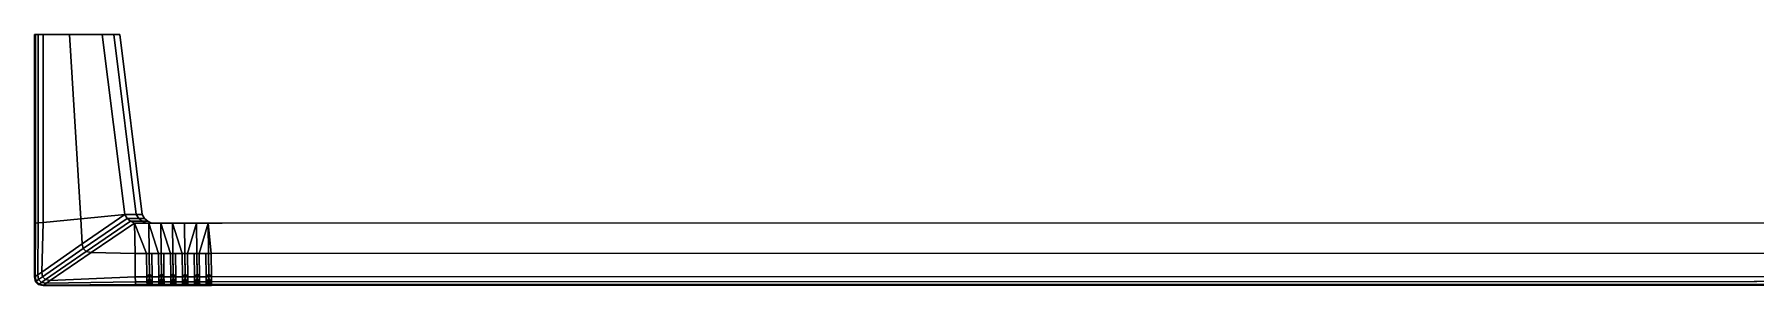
# Model space of a CAD drawing. Extents: x -200 to 200, y -29 to 0.
# Drawn here: x -200 to -0.2, y -29.2 to 0 of the extents above; entities that cross this region are included whole.
import ezdxf

# ---------------------------------------------------------------- set-up
doc = ezdxf.new("R2010")
doc.units = 0
doc.layers.add('METAL', color=148, linetype='CONTINUOUS')

msp = doc.modelspace()

# ---------------------------------------------------------------- meshes
at = {"layer": 'METAL'}
mesh = msp.add_polyface(dxfattribs=at)
corners = [(-200, -0.05, -2.92), (-195.25, -0.05, -2.87), (-195.94, -0.05, -4.43), (-200, -0.05, -3.51), (-199.89, -0.05, -4.07), (-199.56, -0.05, -4.39), (-199, -0.05, -4.49), (-188.17, -20.95, -2.82), (-189.52, -20.95, -4.36), (-192.12, -0.05, -4.36), (-190.77, -0.05, -2.82), (-200, -21.94, 2.91), (-200, -21.94, 3.54), (-200, -0.05, 3.54), (-200, -0.05, 2.91), (-200, -0.05, -0.81), (-194.9, -0.05, -0.8), (-200, -0.05, -0.01), (-194.9, -0.05, -0.01), (-200, -0.05, 0.8), (-200, -0.05, 2.91), (-195.25, -0.05, 2.87), (-194.9, -0.05, 0.78), (-200, -0.05, 3.54), (-199.89, -0.05, 4.09), (-199.56, -0.05, 4.42), (-199, -0.05, 4.52), (-195.94, -0.05, 4.46), (-187.5, -20.95, -0.78), (-190.1, -0.05, -0.78), (-190.1, -0.05, -0.01), (-187.5, -20.95, -0.01), (-188.17, -20.95, 2.82), (-187.5, -20.95, 0.77), (-190.1, -0.05, 0.77), (-190.77, -0.05, 2.82), (-189.52, -20.95, 4.38), (-192.12, -0.05, 4.38), (-200, -21.94, 0.8), (-200, -0.05, 0.8), (-200, -0.05, -0.01), (-200, -21.94, -0.01), (-200, -21.94, -2.92), (-200, -21.94, -0.81), (-200, -0.05, -0.81), (-200, -0.05, -2.92), (-200, -21.94, -3.51), (-200, -0.05, -3.51), (-199, -0.05, -4.49), (-195.94, -0.05, -4.43), (-194.6, -21.43, -4.43), (-199, -21.85, -4.5), (-192.12, -0.05, 4.38), (-195.94, -0.05, 4.46), (-194.6, -21.43, 4.46), (-189.52, -20.95, 4.38), (-190.77, -0.05, -2.82), (-192.12, -0.05, -4.36), (-190.1, -0.05, -0.78), (-190.1, -0.05, -0.01), (-190.77, -0.05, 2.82), (-190.1, -0.05, 0.77), (-192.12, -0.05, 4.38), (-192.12, -0.05, -4.36), (-189.52, -20.95, -4.36), (-199, -0.05, 4.52), (-199, -21.85, 4.52), (-199.56, -0.05, -4.39), (-199, -0.05, -4.49), (-199, -21.85, -4.5), (-199.56, -21.9, -4.39), (-199.56, -21.9, 4.42), (-199, -21.85, 4.52), (-199, -0.05, 4.52), (-199.56, -0.05, 4.42), (-199.89, -0.05, -4.07), (-199.56, -0.05, -4.39), (-199.56, -21.9, -4.39), (-199.89, -21.93, -4.07), (-200, -0.05, -3.51), (-199.89, -0.05, -4.07), (-199.89, -21.93, -4.07), (-200, -21.94, -3.51), (-199.89, -21.93, 4.09), (-199.56, -21.9, 4.42), (-199.56, -0.05, 4.42), (-199.89, -0.05, 4.09), (-200, -21.94, 3.54), (-199.89, -21.93, 4.09), (-199.89, -0.05, 4.09), (-200, -0.05, 3.54), (-186.83, -21.72, 0.77), (-186.35, -21.94, 0.77), (-186.35, -21.94, -0.01), (-186.83, -21.72, -0.01), (-189.23, -21.39, 4.38), (-188.85, -21.72, 4.38), (-187.5, -21.72, 2.82), (-187.88, -21.39, 2.82), (-189.52, -20.95, 4.38), (-189.23, -21.39, 4.38), (-187.88, -21.39, 2.82), (-188.17, -20.95, 2.82), (-187.88, -21.39, 2.82), (-187.5, -21.72, 2.82), (-186.83, -21.72, 0.77), (-187.21, -21.39, 0.77), (-188.17, -20.95, 2.82), (-187.88, -21.39, 2.82), (-187.21, -21.39, 0.77), (-187.5, -20.95, 0.77), (-187.21, -21.39, -0.01), (-186.83, -21.72, -0.01), (-186.83, -21.72, -0.78), (-187.21, -21.39, -0.78), (-187.5, -20.95, -0.01), (-187.21, -21.39, -0.01), (-187.21, -21.39, -0.78), (-187.5, -20.95, -0.78), (-187.21, -21.39, -0.78), (-186.83, -21.72, -0.78), (-187.5, -21.72, -2.82), (-187.88, -21.39, -2.82), (-187.5, -20.95, -0.78), (-187.21, -21.39, -0.78), (-187.88, -21.39, -2.82), (-188.17, -20.95, -2.82), (-187.88, -21.39, -2.82), (-187.5, -21.72, -2.82), (-188.85, -21.72, -4.36), (-189.23, -21.39, -4.36), (-188.17, -20.95, -2.82), (-187.88, -21.39, -2.82), (-189.23, -21.39, -4.36), (-189.52, -20.95, -4.36), (-187.21, -21.39, 0.77), (-186.83, -21.72, 0.77), (-187.5, -20.95, 0.77), (-187.21, -21.39, 0.77), (-187.21, -21.39, -0.01), (-187.5, -20.95, -0.01)]
mesh.append_faces([[corners[k] for k in face] for face in [(0, 1, 2, 3), (4, 3, 2, 5), (6, 5, 2, 2), (7, 8, 9, 10), (11, 12, 13, 14), (15, 16, 1, 0), (17, 18, 16, 15), (19, 20, 21, 22), (20, 23, 24, 25), (20, 25, 26, 27), (20, 27, 21, 21), (28, 7, 10, 29), (30, 31, 28, 29), (32, 33, 34, 35), (36, 32, 35, 37), (38, 11, 14, 39), (40, 41, 38, 39), (42, 43, 44, 45), (46, 42, 45, 47), (48, 49, 50, 51), (52, 53, 54, 55), (19, 22, 18, 17), (34, 33, 31, 30), (44, 43, 41, 40), (1, 56, 57, 2), (16, 58, 56, 1), (59, 58, 16, 18), (60, 61, 22, 21), (62, 60, 21, 27), (63, 64, 50, 49), (65, 66, 54, 53), (61, 59, 18, 22), (67, 68, 69, 70), (71, 72, 73, 74), (75, 76, 77, 78), (79, 80, 81, 82), (83, 84, 85, 86), (87, 88, 89, 90), (91, 92, 93, 94), (95, 96, 97, 98), (99, 100, 101, 102), (103, 104, 105, 106), (107, 108, 109, 110), (111, 112, 113, 114), (115, 116, 117, 118), (119, 120, 121, 122), (123, 124, 125, 126), (127, 128, 129, 130), (131, 132, 133, 134), (135, 136, 112, 111), (137, 138, 139, 140)]])
mesh = msp.add_polyface(dxfattribs=at)
corners = [(-200, -28.17, 2.91), (-200, -28.17, 3.54), (-200, -21.94, 3.54), (-200, -21.94, 2.91), (-200, -28.17, 0.8), (-200, -21.94, 0.8), (-200, -21.94, -0.01), (-200, -28.17, -0.01), (-200, -28.17, -2.92), (-200, -28.17, -0.81), (-200, -21.94, -0.81), (-200, -21.94, -2.92), (-200, -28.17, -3.51), (-200, -21.94, -3.51), (-199, -21.85, -4.5), (-194.6, -21.43, -4.43), (-194.46, -24.32, -4.43), (-199.15, -27.61, -4.5), (-193.42, -25.34, 4.45), (-188.32, -25.45, 4.38), (-188.37, -21.94, 4.38), (-189.52, -20.95, 4.38), (-194.6, -21.43, 4.46), (-194.46, -24.32, 4.46), (-186.72, -21.94, 4.38), (-186.67, -25.45, 4.38), (-185.34, -21.94, 4.38), (-185.29, -25.45, 4.38), (-185.43, -21.94, -2.82), (-187.03, -21.94, -2.82), (-186.35, -21.94, -0.78), (-184.78, -21.94, -0.78), (-186.35, -21.94, -0.01), (-184.78, -21.94, -0.01), (-187.03, -21.94, 2.82), (-188.37, -21.94, 4.38), (-186.72, -21.94, 4.38), (-185.43, -21.94, 2.82), (-186.72, -21.94, -4.36), (-188.37, -21.94, -4.36), (-186.35, -21.94, 0.77), (-184.78, -21.94, 0.77), (-188.37, -21.94, -4.36), (-188.32, -25.45, -4.36), (-193.42, -25.34, -4.42), (-189.52, -20.95, -4.36), (-199, -21.85, 4.52), (-199.15, -27.61, 4.53), (-186.72, -21.94, -4.36), (-186.68, -25.46, -4.36), (-186.97, -25.45, -4.36), (-185.34, -21.94, -4.36), (-185.3, -25.46, -4.36), (-185.59, -25.45, -4.36), (-186.37, -25.45, -4.36), (-186.67, -25.45, -3.86), (-186.37, -25.45, -4.36), (-186.33, -28.17, -4.36), (-186.64, -27.82, -3.96), (-185.59, -25.45, -4.36), (-185.29, -25.45, -3.86), (-185.26, -27.82, -3.96), (-185.56, -28.17, -4.36), (-186.68, -25.46, -4.36), (-186.67, -25.45, -3.86), (-186.97, -25.45, -4.36), (-185.3, -25.46, -4.36), (-185.29, -25.45, -3.86), (-185.59, -25.45, -4.36), (-186.37, -25.45, -4.36), (-186.67, -25.45, -3.86), (-186.68, -25.46, -4.36), (-199.56, -21.9, -4.39), (-199, -21.85, -4.5), (-199.15, -27.61, -4.5), (-199.62, -27.92, -4.4), (-199.62, -27.92, 4.42), (-199.15, -27.61, 4.53), (-199, -21.85, 4.52), (-199.56, -21.9, 4.42), (-199.89, -21.93, -4.07), (-199.56, -21.9, -4.39), (-199.62, -27.92, -4.4), (-199.91, -28.11, -4.07), (-200, -21.94, -3.51), (-199.89, -21.93, -4.07), (-199.91, -28.11, -4.07), (-200, -28.17, -3.51), (-199.91, -28.11, 4.09), (-199.62, -27.92, 4.42), (-199.56, -21.9, 4.42), (-199.89, -21.93, 4.09), (-200, -28.17, 3.54), (-199.91, -28.11, 4.09), (-199.89, -21.93, 4.09), (-200, -21.94, 3.54), (-188.85, -21.72, 4.38), (-188.37, -21.94, 4.38), (-187.03, -21.94, 2.82), (-187.5, -21.72, 2.82), (-187.5, -21.72, 2.82), (-187.03, -21.94, 2.82), (-186.35, -21.94, 0.77), (-186.83, -21.72, 0.77), (-186.83, -21.72, -0.01), (-186.35, -21.94, -0.01), (-186.35, -21.94, -0.78), (-186.83, -21.72, -0.78), (-186.83, -21.72, -0.78), (-186.35, -21.94, -0.78), (-187.03, -21.94, -2.82), (-187.5, -21.72, -2.82), (-187.5, -21.72, -2.82), (-187.03, -21.94, -2.82), (-188.37, -21.94, -4.36), (-188.85, -21.72, -4.36), (-193.98, -25.22, 4.45), (-188.37, -21.94, 4.38), (-188.85, -21.72, 4.38), (-188.85, -21.72, -4.36), (-188.37, -21.94, -4.36), (-193.98, -25.22, -4.43), (-194.33, -24.88, -4.43), (-198.73, -28.48, -4.49), (-199.05, -28.16, -4.5), (-194.33, -24.88, 4.46), (-189.23, -21.39, 4.38), (-189.52, -20.95, 4.38), (-189.23, -21.39, -4.36), (-199.05, -28.16, 4.52), (-198.73, -28.48, 4.52)]
mesh.append_faces([[corners[k] for k in face] for face in [(0, 1, 2, 3), (4, 0, 3, 5), (6, 7, 4, 5), (8, 9, 10, 11), (12, 8, 11, 13), (14, 15, 16, 17), (18, 19, 20, 20), (21, 22, 23, 23), (24, 20, 19, 25), (26, 24, 25, 27), (28, 29, 30, 31), (30, 32, 33, 31), (34, 35, 36, 37), (38, 39, 29, 28), (40, 34, 37, 41), (10, 9, 7, 6), (40, 41, 33, 32), (42, 43, 44, 44), (15, 45, 16, 16), (46, 47, 23, 22), (42, 48, 49, 50), (43, 42, 50, 50), (48, 51, 52, 53), (48, 53, 54, 49), (55, 56, 57, 58), (59, 60, 61, 62), (63, 64, 65, 65), (66, 67, 68, 68), (69, 70, 71, 71), (72, 73, 74, 75), (76, 77, 78, 79), (80, 81, 82, 83), (84, 85, 86, 87), (88, 89, 90, 91), (92, 93, 94, 95), (96, 97, 98, 99), (100, 101, 102, 103), (104, 105, 106, 107), (108, 109, 110, 111), (112, 113, 114, 115), (116, 18, 117, 118), (119, 120, 44, 121), (122, 121, 123, 124), (16, 122, 124, 17), (125, 116, 118, 126), (23, 125, 126, 127), (128, 119, 121, 122), (45, 128, 122, 16), (129, 130, 116, 125), (47, 129, 125, 23)]])
mesh = msp.add_polyface(dxfattribs=at)
corners = [(-183.88, -28.17, 4.38), (-182.5, -28.17, 4.38), (-182.54, -25.45, 4.38), (-183.91, -25.45, 4.38), (-182.58, -21.94, 4.38), (-181.42, -21.94, 2.82), (-182.75, -21.94, 2.82), (-183.96, -21.94, 4.38), (-183.58, -28.17, -4.36), (-183.61, -25.45, -4.36), (-182.84, -25.45, -4.36), (-182.8, -28.17, -4.36), (-182.58, -21.94, -4.36), (-183.96, -21.94, -4.36), (-182.75, -21.94, -2.82), (-181.42, -21.94, -2.82), (-183.96, -21.94, 4.38), (-185.34, -21.94, 4.38), (-185.29, -25.45, 4.38), (-184.09, -21.94, -2.82), (-185.43, -21.94, -2.82), (-184.78, -21.94, -0.78), (-183.47, -21.94, -0.78), (-182.15, -21.94, -0.78), (-184.78, -21.94, -0.01), (-183.47, -21.94, -0.01), (-182.15, -21.94, -0.01), (-185.43, -21.94, 2.82), (-186.72, -21.94, 4.38), (-185.34, -21.94, 4.38), (-184.09, -21.94, 2.82), (-184.96, -28.17, -4.36), (-184.99, -25.45, -4.36), (-184.21, -25.45, -4.36), (-184.18, -28.17, -4.36), (-182.58, -21.94, -4.36), (-181.2, -21.94, -4.36), (-182.24, -25.45, -4.36), (-182.54, -25.46, -4.36), (-185.34, -21.94, -4.36), (-186.72, -21.94, -4.36), (-184.78, -21.94, 0.77), (-183.47, -21.94, 0.77), (-182.15, -21.94, 0.77), (-182.58, -21.94, 4.38), (-183.96, -21.94, -4.36), (-183.92, -25.46, -4.36), (-185.26, -28.17, 4.38), (-185.34, -21.94, -4.36), (-185.3, -25.46, -4.36), (-183.91, -25.45, -3.86), (-183.61, -25.45, -4.36), (-183.58, -28.17, -4.36), (-183.88, -27.82, -3.96), (-182.84, -25.45, -4.36), (-182.54, -25.45, -3.86), (-182.5, -27.82, -3.96), (-182.8, -28.17, -4.36), (-185.29, -25.45, -3.86), (-184.99, -25.45, -4.36), (-184.96, -28.17, -4.36), (-185.26, -27.82, -3.96), (-184.21, -25.45, -4.36), (-183.91, -25.45, -3.86), (-183.88, -27.82, -3.96), (-184.18, -28.17, -4.36), (-182.24, -25.45, -4.36), (-182.54, -25.45, -3.86), (-182.54, -25.46, -4.36), (-182.54, -25.46, -4.36), (-182.54, -25.45, -3.86), (-182.84, -25.45, -4.36), (-183.61, -25.45, -4.36), (-183.91, -25.45, -3.86), (-183.92, -25.46, -4.36), (-183.92, -25.46, -4.36), (-183.91, -25.45, -3.86), (-184.21, -25.45, -4.36), (-184.99, -25.45, -4.36), (-185.29, -25.45, -3.86), (-185.3, -25.46, -4.36), (-182.54, -25.45, -3.86), (-182.24, -25.45, -4.36), (-182.2, -28.17, -4.36), (-182.5, -27.82, -3.96), (-183.87, -28.73, 4.27), (-183.88, -28.17, 4.38), (-185.26, -28.17, 4.38), (-185.25, -28.73, 4.27), (-182.49, -28.73, 4.27), (-182.5, -28.17, 4.38), (-183.88, -28.17, 4.38), (-183.87, -28.73, 4.27), (-183.57, -28.73, -4.25), (-183.58, -28.17, -4.36), (-182.8, -28.17, -4.36), (-182.79, -28.73, -4.25), (-184.95, -28.73, -4.25), (-184.96, -28.17, -4.36), (-184.18, -28.17, -4.36), (-184.17, -28.73, -4.25), (-182.49, -28.36, -3.87), (-182.5, -27.82, -3.96), (-182.2, -28.17, -4.36), (-182.19, -28.73, -4.25), (-182.79, -28.73, -4.25), (-182.8, -28.17, -4.36), (-182.5, -27.82, -3.96), (-182.49, -28.36, -3.87), (-183.87, -28.36, -3.87), (-183.88, -27.82, -3.96), (-183.58, -28.17, -4.36), (-183.57, -28.73, -4.25), (-184.17, -28.73, -4.25), (-184.18, -28.17, -4.36), (-183.88, -27.82, -3.96), (-183.87, -28.36, -3.87), (-185.25, -28.36, -3.87), (-185.26, -27.82, -3.96), (-184.96, -28.17, -4.36), (-184.95, -28.73, -4.25), (-183.57, -29.06, -3.91), (-183.57, -28.73, -4.25), (-182.79, -28.73, -4.25), (-182.79, -29.06, -3.91), (-182.49, -28.65, -3.56), (-182.49, -28.36, -3.87), (-182.19, -28.73, -4.25), (-182.19, -29.06, -3.91), (-182.79, -29.06, -3.91), (-182.79, -28.73, -4.25), (-182.49, -28.36, -3.87), (-182.49, -28.65, -3.56), (-183.87, -28.65, -3.56), (-183.87, -28.36, -3.87), (-183.57, -28.73, -4.25), (-183.57, -29.06, -3.91), (-184.17, -29.06, -3.91), (-184.17, -28.73, -4.25), (-183.87, -28.36, -3.87), (-183.87, -28.65, -3.56), (-185.24, -28.65, -3.56), (-185.25, -28.36, -3.87), (-184.95, -28.73, -4.25), (-184.94, -29.06, -3.91)]
mesh.append_faces([[corners[k] for k in face] for face in [(0, 1, 2, 3), (4, 5, 6, 7), (8, 9, 10, 11), (12, 13, 14, 15), (16, 17, 18, 3), (19, 20, 21, 22), (14, 19, 22, 23), (21, 24, 25, 22), (22, 25, 26, 23), (27, 28, 29, 30), (30, 29, 7, 6), (31, 32, 33, 34), (35, 36, 37, 38), (39, 40, 20, 19), (13, 39, 19, 14), (41, 27, 30, 42), (42, 30, 6, 43), (41, 42, 25, 24), (42, 43, 26, 25), (44, 16, 3, 2), (45, 35, 38, 10), (45, 10, 9, 46), (47, 0, 3, 18), (48, 45, 46, 33), (48, 33, 32, 49), (50, 51, 52, 53), (54, 55, 56, 57), (58, 59, 60, 61), (62, 63, 64, 65), (66, 67, 68, 68), (69, 70, 71, 71), (72, 73, 74, 74), (75, 76, 77, 77), (78, 79, 80, 80), (81, 82, 83, 84), (85, 86, 87, 88), (89, 90, 91, 92), (93, 94, 95, 96), (97, 98, 99, 100), (101, 102, 103, 104), (105, 106, 107, 108), (109, 110, 111, 112), (113, 114, 115, 116), (117, 118, 119, 120), (121, 122, 123, 124), (125, 126, 127, 128), (129, 130, 131, 132), (133, 134, 135, 136), (137, 138, 139, 140), (141, 142, 143, 144)]])
mesh = msp.add_polyface(dxfattribs=at)
corners = [(-182.15, -21.94, -0.78), (-180.84, -21.94, -0.78), (-181.42, -21.94, -2.82), (-182.75, -21.94, -2.82), (-180.84, -21.94, 0.77), (-180.84, -21.94, -0.01), (-182.15, -21.94, -0.01), (-182.15, -21.94, 0.77), (-182.75, -21.94, 2.82), (-181.42, -21.94, 2.82), (-181.12, -28.17, 4.38), (-179.75, -28.17, 4.38), (-179.78, -25.45, 4.38), (-181.16, -25.45, 4.38), (-182.5, -28.17, 4.38), (-182.54, -25.45, 4.38), (-181.11, -29.17, 2.82), (-181.11, -29.17, 3.38), (-182.49, -29.17, 3.38), (-182.49, -29.17, 2.82), (-181.11, -29.17, 0.77), (-182.49, -29.17, 0.77), (-179.53, -21.94, -0.78), (-180.08, -21.94, -2.82), (-181.2, -21.94, 4.38), (-180.08, -21.94, 2.82), (-182.58, -21.94, 4.38), (-181.2, -21.94, -4.36), (-179.82, -21.94, -4.36), (-180.86, -25.45, -4.36), (-181.16, -25.46, -4.36), (-181.46, -25.45, -4.36), (-182.24, -25.45, -4.36), (-181.2, -21.94, -4.36), (-182.58, -21.94, -4.36), (-181.41, -29.17, -0.78), (-181.41, -29.17, -0.01), (-182.19, -29.17, -0.01), (-182.19, -29.17, -0.78), (-181.41, -29.17, -2.82), (-182.19, -29.17, -2.82), (-181.41, -29.17, -3.36), (-182.19, -29.17, -3.36), (-179.53, -21.94, 0.77), (-181.11, -29.17, -0.01), (-180.81, -29.17, -0.01), (-182.49, -29.17, -0.01), (-179.82, -21.94, 4.38), (-181.2, -21.94, 4.38), (-182.58, -21.94, 4.38), (-180.82, -28.17, -4.36), (-180.08, -25.45, -4.36), (-180.05, -28.17, -4.36), (-182.2, -28.17, -4.36), (-181.42, -28.17, -4.36), (-180.86, -25.45, -4.36), (-181.16, -25.45, -3.86), (-181.16, -25.46, -4.36), (-181.16, -25.46, -4.36), (-181.16, -25.45, -3.86), (-181.46, -25.45, -4.36), (-180.81, -29.17, -0.01), (-181.11, -28.67, -0.01), (-181.11, -28.67, -0.78), (-180.81, -29.17, -0.78), (-181.11, -28.67, -0.01), (-181.41, -29.17, -0.01), (-181.41, -29.17, -0.78), (-181.11, -28.67, -0.78), (-181.11, -28.67, -2.82), (-180.81, -29.17, -2.82), (-181.41, -29.17, -2.82), (-181.11, -28.67, -2.82), (-180.81, -29.17, -2.82), (-181.11, -28.67, -2.82), (-181.11, -28.7, -3.01), (-180.81, -29.17, -3.36), (-181.11, -28.67, -2.82), (-181.41, -29.17, -2.82), (-181.41, -29.17, -3.36), (-181.11, -28.7, -3.01), (-181.11, -29.17, -0.01), (-181.11, -28.67, -0.01), (-180.81, -29.17, -0.01), (-181.41, -29.17, -0.01), (-181.11, -28.67, -0.01), (-181.11, -29.17, -0.01), (-181.16, -25.45, -3.86), (-180.86, -25.45, -4.36), (-180.82, -28.17, -4.36), (-181.12, -27.82, -3.96), (-181.12, -27.82, -3.96), (-181.42, -28.17, -4.36), (-181.46, -25.45, -4.36), (-181.16, -25.45, -3.86), (-181.12, -28.73, 4.27), (-181.12, -28.17, 4.38), (-182.5, -28.17, 4.38), (-182.49, -28.73, 4.27), (-179.74, -28.73, 4.27), (-179.75, -28.17, 4.38), (-181.12, -28.17, 4.38), (-181.12, -28.73, 4.27), (-180.82, -28.73, -4.25), (-180.82, -28.17, -4.36), (-180.05, -28.17, -4.36), (-180.04, -28.73, -4.25), (-182.19, -28.73, -4.25), (-182.2, -28.17, -4.36), (-181.42, -28.17, -4.36), (-181.42, -28.73, -4.25), (-181.12, -28.36, -3.87), (-181.12, -27.82, -3.96), (-180.82, -28.17, -4.36), (-180.82, -28.73, -4.25), (-181.42, -28.73, -4.25), (-181.42, -28.17, -4.36), (-181.12, -27.82, -3.96), (-181.12, -28.36, -3.87), (-181.11, -29.06, 3.94), (-181.12, -28.73, 4.27), (-182.49, -28.73, 4.27), (-182.49, -29.06, 3.94), (-181.11, -29.17, 3.38), (-181.11, -29.06, 3.94), (-182.49, -29.06, 3.94), (-182.49, -29.17, 3.38), (-182.19, -29.06, -3.91), (-182.19, -28.73, -4.25), (-181.42, -28.73, -4.25), (-181.41, -29.06, -3.91), (-182.19, -29.17, -3.36), (-182.19, -29.06, -3.91), (-181.41, -29.06, -3.91), (-181.41, -29.17, -3.36), (-181.11, -28.65, -3.56), (-181.12, -28.36, -3.87), (-180.82, -28.73, -4.25), (-180.81, -29.06, -3.91), (-181.11, -28.7, -3.01), (-181.11, -28.65, -3.56), (-180.81, -29.06, -3.91), (-180.81, -29.17, -3.36), (-181.41, -29.06, -3.91), (-181.42, -28.73, -4.25), (-181.12, -28.36, -3.87), (-181.11, -28.65, -3.56), (-181.41, -29.17, -3.36), (-181.41, -29.06, -3.91), (-181.11, -28.65, -3.56), (-181.11, -28.7, -3.01)]
mesh.append_faces([[corners[k] for k in face] for face in [(0, 1, 2, 3), (4, 5, 6, 7), (7, 8, 9, 4), (10, 11, 12, 13), (14, 10, 13, 15), (16, 17, 18, 19), (20, 16, 19, 21), (1, 22, 23, 2), (24, 25, 9, 26), (27, 28, 29, 30), (27, 30, 31, 32), (2, 23, 33, 34), (35, 36, 37, 38), (39, 35, 38, 40), (41, 39, 40, 42), (25, 43, 4, 9), (1, 0, 6, 5), (20, 44, 45, 45), (20, 21, 46, 37), (20, 37, 36, 44), (47, 48, 13, 12), (48, 49, 15, 13), (50, 29, 51, 52), (53, 32, 31, 54), (55, 56, 57, 57), (58, 59, 60, 60), (61, 62, 63, 64), (65, 66, 67, 68), (64, 63, 69, 70), (68, 67, 71, 72), (73, 74, 75, 76), (77, 78, 79, 80), (81, 82, 83, 83), (84, 85, 86, 86), (87, 88, 89, 90), (91, 92, 93, 94), (95, 96, 97, 98), (99, 100, 101, 102), (103, 104, 105, 106), (107, 108, 109, 110), (111, 112, 113, 114), (115, 116, 117, 118), (119, 120, 121, 122), (123, 124, 125, 126), (127, 128, 129, 130), (131, 132, 133, 134), (135, 136, 137, 138), (139, 140, 141, 142), (143, 144, 145, 146), (147, 148, 149, 150)]])
mesh = msp.add_polyface(dxfattribs=at)
corners = [(179.13, -28.13, 4.43), (179.16, -25.4, 4.43), (-179.78, -25.45, 4.38), (-179.75, -28.17, 4.38), (179.12, -29.13, 2.89), (179.12, -29.13, 3.43), (-179.73, -29.17, 3.38), (-179.73, -29.17, 2.82), (-179.73, -29.17, 2.82), (-179.73, -29.17, 3.38), (-181.11, -29.17, 3.38), (-181.11, -29.17, 2.82), (179.12, -29.13, 0.85), (179.12, -29.13, 2.89), (-179.73, -29.17, 0.77), (-179.73, -29.17, 0.77), (-181.11, -29.17, 0.77), (-179.53, -21.94, -0.78), (-178.21, -21.94, -0.78), (-178.75, -21.94, -2.82), (-180.08, -21.94, -2.82), (177.9, -21.9, 0.85), (177.9, -21.9, 0.08), (-178.21, -21.94, -0.01), (-178.21, -21.94, 0.77), (-178.21, -21.94, 0.77), (-178.21, -21.94, -0.01), (-179.53, -21.94, -0.01), (-179.53, -21.94, 0.77), (-180.84, -21.94, -0.01), (-180.84, -21.94, 0.77), (-179.82, -21.94, 4.38), (-178.75, -21.94, 2.82), (-180.08, -21.94, 2.82), (-181.2, -21.94, 4.38), (-179.82, -21.94, -4.36), (-179.48, -25.45, -4.36), (-179.78, -25.46, -4.36), (-180.08, -25.45, -4.36), (-180.86, -25.45, -4.36), (-179.82, -21.94, -4.36), (-181.2, -21.94, -4.36), (-179.43, -29.17, -0.78), (179.42, -29.13, -0.7), (-179.43, -29.17, -0.01), (-180.03, -29.17, -0.78), (-180.03, -29.17, -0.01), (-180.81, -29.17, -0.01), (-180.81, -29.17, -0.78), (-180.03, -29.17, -2.82), (-180.81, -29.17, -2.82), (-180.03, -29.17, -3.36), (-180.81, -29.17, -3.36), (178.43, -21.9, 2.89), (177.9, -21.9, 0.85), (-178.21, -21.94, 0.77), (-178.75, -21.94, 2.82), (-180.84, -21.94, -0.78), (-179.73, -29.17, 0), (-179.48, -25.45, -4.36), (-179.78, -25.45, -3.86), (-179.78, -25.46, -4.36), (-179.78, -25.46, -4.36), (-179.78, -25.45, -3.86), (-180.08, -25.45, -4.36), (-179.73, -28.67, -0.78), (-179.43, -29.17, -0.78), (-179.43, -29.17, -0.01), (-179.73, -28.67, -0.01), (-179.73, -28.67, -0.01), (-180.03, -29.17, -0.01), (-180.03, -29.17, -0.78), (-179.73, -28.67, -0.78), (-179.73, -28.67, -2.82), (-179.43, -29.17, -2.82), (-180.03, -29.17, -2.82), (-179.73, -28.67, -2.82), (-179.73, -28.7, -3.01), (-179.43, -29.17, -3.36), (-179.43, -29.17, -2.82), (-179.73, -28.67, -2.82), (-179.73, -28.67, -2.82), (-180.03, -29.17, -2.82), (-180.03, -29.17, -3.36), (-179.73, -28.7, -3.01), (-179.73, -29.17, 0), (-179.73, -28.67, -0.01), (-179.43, -29.17, -0.01), (-180.03, -29.17, -0.01), (-179.73, -28.67, -0.01), (-179.73, -29.17, 0), (-179.78, -25.45, -3.86), (-179.48, -25.45, -4.36), (-179.45, -28.17, -4.36), (-179.75, -27.82, -3.96), (-179.75, -27.82, -3.96), (-180.05, -28.17, -4.36), (-180.08, -25.45, -4.36), (-179.78, -25.45, -3.86), (-178.21, -21.94, -0.78), (177.9, -21.9, -0.7), (-179.73, -29.17, 0.77), (-179.73, -29.17, 0), (-179.43, -29.17, -0.01), (179.12, -29.13, 0.08), (-179.82, -21.94, 4.38), (-179.78, -25.45, 4.38), (179.16, -25.4, 4.43), (179.51, -21.9, 4.43), (179.12, -28.68, 4.32), (179.13, -28.13, 4.43), (-179.75, -28.17, 4.38), (-179.74, -28.73, 4.27), (-179.74, -28.36, -3.87), (-179.75, -27.82, -3.96), (-179.45, -28.17, -4.36), (-179.44, -28.73, -4.25), (-180.04, -28.73, -4.25), (-180.05, -28.17, -4.36), (-179.75, -27.82, -3.96), (-179.74, -28.36, -3.87), (-179.74, -29.06, 3.94), (-179.74, -28.73, 4.27), (-181.12, -28.73, 4.27), (-181.11, -29.06, 3.94), (-179.73, -29.17, 3.38), (-179.74, -29.06, 3.94), (-181.11, -29.06, 3.94), (-181.11, -29.17, 3.38), (179.12, -29.02, 3.99), (179.12, -28.68, 4.32), (-179.74, -28.73, 4.27), (-179.74, -29.06, 3.94), (179.12, -29.13, 3.43), (179.12, -29.02, 3.99), (-179.74, -29.06, 3.94), (-179.73, -29.17, 3.38), (-180.81, -29.06, -3.91), (-180.82, -28.73, -4.25), (-180.04, -28.73, -4.25), (-180.04, -29.06, -3.91), (-180.81, -29.17, -3.36), (-180.81, -29.06, -3.91), (-180.04, -29.06, -3.91), (-180.03, -29.17, -3.36), (-179.74, -28.65, -3.56), (-179.74, -28.36, -3.87), (-179.44, -28.73, -4.25), (-179.44, -29.06, -3.91), (-179.73, -28.7, -3.01), (-179.74, -28.65, -3.56), (-179.44, -29.06, -3.91), (-179.43, -29.17, -3.36), (-180.04, -29.06, -3.91), (-180.04, -28.73, -4.25), (-179.74, -28.36, -3.87), (-179.74, -28.65, -3.56), (-180.03, -29.17, -3.36), (-180.04, -29.06, -3.91), (-179.74, -28.65, -3.56), (-179.73, -28.7, -3.01)]
mesh.append_faces([[corners[k] for k in face] for face in [(0, 1, 2, 3), (4, 5, 6, 7), (8, 9, 10, 11), (12, 13, 7, 14), (15, 8, 11, 16), (17, 18, 19, 20), (21, 22, 23, 24), (25, 26, 27, 28), (28, 27, 29, 30), (31, 32, 33, 34), (35, 36, 37, 37), (35, 37, 38, 39), (20, 19, 40, 41), (42, 43, 44, 44), (45, 46, 47, 48), (49, 45, 48, 50), (51, 49, 50, 52), (53, 54, 55, 56), (32, 25, 28, 33), (18, 17, 27, 26), (17, 57, 29, 27), (58, 15, 16, 47), (58, 47, 46, 46), (59, 60, 61, 61), (62, 63, 64, 64), (65, 66, 67, 68), (69, 70, 71, 72), (73, 74, 66, 65), (72, 71, 75, 76), (77, 78, 79, 80), (81, 82, 83, 84), (85, 86, 87, 87), (88, 89, 90, 90), (91, 92, 93, 94), (95, 96, 97, 98), (99, 23, 22, 100), (101, 102, 103, 104), (105, 106, 107, 108), (109, 110, 111, 112), (113, 114, 115, 116), (117, 118, 119, 120), (121, 122, 123, 124), (125, 126, 127, 128), (129, 130, 131, 132), (133, 134, 135, 136), (137, 138, 139, 140), (141, 142, 143, 144), (145, 146, 147, 148), (149, 150, 151, 152), (153, 154, 155, 156), (157, 158, 159, 160)]])
mesh = msp.add_polyface(dxfattribs=at)
corners = [(-178.21, -21.94, -0.78), (177.9, -21.9, -0.7), (178.43, -21.9, -2.75), (-178.75, -21.94, -2.82), (179.51, -21.9, 4.43), (178.43, -21.9, 2.89), (-178.75, -21.94, 2.82), (-179.82, -21.94, 4.38), (-179.82, -21.94, -4.36), (179.51, -21.9, -4.31), (179.46, -25.4, -4.31), (-179.48, -25.45, -4.36), (-178.75, -21.94, -2.82), (178.43, -21.9, -2.75), (179.51, -21.9, -4.31), (-179.82, -21.94, -4.36), (179.42, -29.13, -0.7), (179.42, -29.13, 0.07), (179.12, -29.13, 0.08), (-179.43, -29.17, -0.01), (179.42, -29.13, -2.75), (179.42, -29.13, -0.7), (-179.43, -29.17, -0.78), (-179.43, -29.17, -2.82), (179.42, -29.13, -3.31), (-179.43, -29.17, -2.82), (-179.43, -29.17, -3.36), (-179.73, -29.17, 0.77), (179.12, -29.13, 0.08), (179.12, -29.13, 0.85), (179.16, -25.4, 4.43), (179.47, -25.42, 4.43), (179.51, -21.9, 4.43), (-179.45, -28.17, -4.36), (-179.48, -25.45, -4.36), (179.46, -25.4, -4.31), (179.43, -28.13, -4.31), (179.42, -29.13, -2.75), (179.42, -29.13, -3.31), (180.8, -29.13, -3.31), (180.8, -29.13, -2.75), (179.42, -29.13, -0.7), (180.8, -29.13, -0.7), (179.21, -21.9, 0.85), (177.9, -21.9, 0.85), (178.43, -21.9, 2.89), (179.77, -21.9, 2.89), (177.9, -21.9, -0.7), (177.9, -21.9, 0.08), (179.21, -21.9, 0.08), (179.21, -21.9, -0.7), (180.52, -21.9, 0.08), (180.52, -21.9, -0.7), (179.51, -21.9, -4.31), (178.43, -21.9, -2.75), (179.77, -21.9, -2.75), (180.89, -21.9, -4.31), (179.76, -25.4, 4.43), (180.54, -25.4, 4.43), (179.51, -21.9, 4.43), (180.89, -21.9, 4.43), (179.72, -29.13, 0.85), (179.72, -29.13, 0.08), (180.5, -29.13, 0.08), (180.5, -29.13, 0.85), (179.72, -29.13, 2.89), (180.5, -29.13, 2.89), (179.72, -29.13, 3.43), (180.5, -29.13, 3.43), (180.52, -21.9, 0.85), (179.42, -29.13, 0.07), (179.16, -25.4, 4.43), (179.46, -25.4, 3.93), (179.47, -25.42, 4.43), (179.47, -25.42, 4.43), (179.46, -25.4, 3.93), (179.76, -25.4, 4.43), (179.42, -28.63, 0.85), (179.12, -29.13, 0.85), (179.12, -29.13, 0.08), (179.42, -28.63, 0.08), (179.42, -28.63, 0.08), (179.72, -29.13, 0.08), (179.72, -29.13, 0.85), (179.42, -28.63, 0.85), (179.42, -28.63, 2.89), (179.12, -29.13, 2.89), (179.72, -29.13, 2.89), (179.42, -28.63, 2.89), (179.42, -28.65, 3.08), (179.12, -29.13, 3.43), (179.12, -29.13, 2.89), (179.42, -28.63, 2.89), (179.42, -28.63, 2.89), (179.72, -29.13, 2.89), (179.72, -29.13, 3.43), (179.42, -28.65, 3.08), (179.42, -29.13, 0.07), (179.42, -28.63, 0.08), (179.12, -29.13, 0.08), (179.72, -29.13, 0.08), (179.42, -28.63, 0.08), (179.42, -29.13, 0.07), (179.46, -25.4, 3.93), (179.16, -25.4, 4.43), (179.13, -28.13, 4.43), (179.43, -27.77, 4.03), (179.43, -27.77, 4.03), (179.73, -28.13, 4.43), (179.76, -25.4, 4.43), (179.46, -25.4, 3.93), (-179.44, -28.73, -4.25), (-179.45, -28.17, -4.36), (179.43, -28.13, -4.31), (179.42, -28.68, -4.2), (179.43, -28.32, 3.95), (179.43, -27.77, 4.03), (179.13, -28.13, 4.43), (179.12, -28.68, 4.32), (179.72, -28.68, 4.32), (179.73, -28.13, 4.43), (179.43, -27.77, 4.03), (179.43, -28.32, 3.95), (-179.44, -29.06, -3.91), (-179.44, -28.73, -4.25), (179.42, -28.68, -4.2), (179.42, -29.02, -3.87), (-179.43, -29.17, -3.36), (-179.44, -29.06, -3.91), (179.42, -29.02, -3.87), (179.42, -29.13, -3.31), (179.42, -29.02, -3.87), (179.42, -28.68, -4.2), (180.8, -28.68, -4.2), (180.8, -29.02, -3.87), (179.42, -29.13, -3.31), (179.42, -29.02, -3.87), (180.8, -29.02, -3.87), (180.8, -29.13, -3.31), (180.5, -29.13, 3.43), (180.5, -29.02, 3.99), (179.72, -29.02, 3.99), (179.72, -29.13, 3.43), (179.42, -28.61, 3.63), (179.43, -28.32, 3.95), (179.12, -28.68, 4.32), (179.12, -29.02, 3.99), (179.42, -28.65, 3.08), (179.42, -28.61, 3.63), (179.12, -29.02, 3.99), (179.12, -29.13, 3.43), (179.72, -29.02, 3.99), (179.72, -28.68, 4.32), (179.43, -28.32, 3.95), (179.42, -28.61, 3.63), (179.72, -29.13, 3.43), (179.72, -29.02, 3.99), (179.42, -28.61, 3.63), (179.42, -28.65, 3.08)]
mesh.append_faces([[corners[k] for k in face] for face in [(0, 1, 2, 3), (4, 5, 6, 7), (8, 9, 10, 11), (12, 13, 14, 15), (16, 17, 18, 19), (20, 21, 22, 23), (24, 20, 25, 26), (27, 28, 29, 29), (30, 31, 32, 32), (33, 34, 35, 36), (37, 38, 39, 40), (41, 37, 40, 42), (43, 44, 45, 46), (47, 48, 49, 50), (50, 49, 51, 52), (53, 54, 55, 56), (32, 31, 57, 58), (46, 45, 59, 60), (61, 62, 63, 64), (65, 61, 64, 66), (67, 65, 66, 68), (54, 47, 50, 55), (44, 43, 49, 48), (43, 69, 51, 49), (70, 41, 42, 63), (70, 63, 62, 62), (71, 72, 73, 73), (74, 75, 76, 76), (77, 78, 79, 80), (81, 82, 83, 84), (85, 86, 78, 77), (84, 83, 87, 88), (89, 90, 91, 92), (93, 94, 95, 96), (97, 98, 99, 99), (100, 101, 102, 102), (103, 104, 105, 106), (107, 108, 109, 110), (111, 112, 113, 114), (115, 116, 117, 118), (119, 120, 121, 122), (123, 124, 125, 126), (127, 128, 129, 130), (131, 132, 133, 134), (135, 136, 137, 138), (139, 140, 141, 142), (143, 144, 145, 146), (147, 148, 149, 150), (151, 152, 153, 154), (155, 156, 157, 158)]])
mesh = msp.add_polyface(dxfattribs=at)
corners = [(-199, -29.17, -2.91), (-199, -29.17, -3.5), (-188.27, -29.17, -3.36), (-188.27, -29.17, -2.82), (-199, -29.17, -0.81), (-188.27, -29.17, -0.78), (-188.27, -29.17, -0.01), (-199, -29.17, -0.01), (-199, -29.17, 2.91), (-199, -29.17, 0.8), (-188.27, -29.17, 0.77), (-188.27, -29.17, 2.82), (-199, -29.17, 3.52), (-188.27, -29.17, 3.38), (-198.63, -28.9, -4.38), (-198.18, -28.57, -4.49), (-188.29, -28.17, -4.36), (-188.28, -28.73, -4.25), (-188.28, -28.73, 4.27), (-188.29, -28.17, 4.38), (-198.18, -28.57, 4.51), (-198.63, -28.9, 4.41), (-198.91, -29.11, -4.05), (-198.63, -28.9, -4.38), (-188.28, -28.73, -4.25), (-188.27, -29.06, -3.91), (-199, -29.17, -3.5), (-198.91, -29.11, -4.05), (-188.27, -29.06, -3.91), (-188.27, -29.17, -3.36), (-188.27, -29.06, 3.94), (-188.28, -28.73, 4.27), (-198.63, -28.9, 4.41), (-198.91, -29.11, 4.08), (-188.27, -29.17, 3.38), (-188.27, -29.06, 3.94), (-198.91, -29.11, 4.08), (-199, -29.17, 3.52), (-199.56, -29.06, -3.51), (-199, -29.17, -3.5), (-199, -29.17, -2.91), (-199.56, -29.06, -2.91), (-199.89, -28.73, 3.54), (-200, -28.17, 3.54), (-200, -28.17, 2.91), (-199.89, -28.73, 2.91), (-199.56, -29.06, -2.91), (-199, -29.17, -2.91), (-199, -29.17, -0.81), (-199.56, -29.06, -0.81), (-199.56, -29.06, -0.01), (-199, -29.17, -0.01), (-199, -29.17, 0.8), (-199.56, -29.06, 0.8), (-199.56, -29.06, 0.8), (-199, -29.17, 0.8), (-199, -29.17, 2.91), (-199.56, -29.06, 2.91), (-193.98, -25.22, -4.43), (-193.42, -25.34, -4.42), (-198.18, -28.57, -4.49), (-198.73, -28.48, -4.49), (-199.56, -29.06, -0.81), (-199, -29.17, -0.81), (-199, -29.17, -0.01), (-199.56, -29.06, -0.01), (-198.73, -28.48, 4.52), (-198.18, -28.57, 4.51), (-193.42, -25.34, 4.45), (-193.98, -25.22, 4.45), (-199.8, -28.66, 4.09), (-199.91, -28.11, 4.09), (-200, -28.17, 3.54), (-199.89, -28.73, 3.54), (-199.52, -28.47, -4.39), (-199.62, -27.92, -4.4), (-199.15, -27.61, -4.5), (-199.05, -28.16, -4.5), (-199.05, -28.16, 4.52), (-199.15, -27.61, 4.53), (-199.62, -27.92, 4.42), (-199.52, -28.47, 4.42), (-199.52, -28.47, 4.42), (-199.62, -27.92, 4.42), (-199.91, -28.11, 4.09), (-199.8, -28.66, 4.09), (-199.89, -28.73, -3.51), (-200, -28.17, -3.51), (-199.91, -28.11, -4.07), (-199.8, -28.66, -4.06), (-199.8, -28.66, -4.06), (-199.91, -28.11, -4.07), (-199.62, -27.92, -4.4), (-199.52, -28.47, -4.39), (-199.89, -28.73, -3.51), (-199.56, -29.06, -3.51), (-199.56, -29.06, -2.91), (-199.89, -28.73, -2.91), (-200, -28.17, -3.51), (-199.89, -28.73, -3.51), (-199.89, -28.73, -2.91), (-200, -28.17, -2.92), (-199.56, -29.06, 3.53), (-199.89, -28.73, 3.54), (-199.89, -28.73, 2.91), (-199.56, -29.06, 2.91), (-199, -29.17, 3.52), (-199.56, -29.06, 3.53), (-199.56, -29.06, 2.91), (-199, -29.17, 2.91), (-199.89, -28.73, -2.91), (-199.56, -29.06, -2.91), (-199.56, -29.06, -0.81), (-199.89, -28.73, -0.81), (-200, -28.17, -2.92), (-199.89, -28.73, -2.91), (-199.89, -28.73, -0.81), (-200, -28.17, -0.81), (-199.89, -28.73, -0.01), (-199.56, -29.06, -0.01), (-199.56, -29.06, 0.8), (-199.89, -28.73, 0.8), (-200, -28.17, -0.01), (-199.89, -28.73, -0.01), (-199.89, -28.73, 0.8), (-200, -28.17, 0.8), (-199.89, -28.73, 0.8), (-199.56, -29.06, 0.8), (-199.56, -29.06, 2.91), (-199.89, -28.73, 2.91), (-200, -28.17, 0.8), (-199.89, -28.73, 0.8), (-199.89, -28.73, 2.91), (-200, -28.17, 2.91), (-199.89, -28.73, -0.81), (-199.56, -29.06, -0.81), (-199.56, -29.06, -0.01), (-199.89, -28.73, -0.01), (-200, -28.17, -0.81), (-199.89, -28.73, -0.81), (-199.46, -29, 4.09), (-199.8, -28.66, 4.09), (-199.89, -28.73, 3.54), (-199.56, -29.06, 3.53), (-198.91, -29.11, 4.08), (-199.46, -29, 4.09), (-199.56, -29.06, 3.53), (-199, -29.17, 3.52), (-199.19, -28.8, -4.39), (-199.52, -28.47, -4.39), (-199.05, -28.16, -4.5), (-198.73, -28.48, -4.49), (-198.63, -28.9, -4.38), (-199.19, -28.8, -4.39), (-198.73, -28.48, -4.49), (-198.18, -28.57, -4.49), (-198.73, -28.48, 4.52), (-199.05, -28.16, 4.52), (-199.52, -28.47, 4.42), (-199.19, -28.8, 4.42), (-198.18, -28.57, 4.51), (-198.73, -28.48, 4.52), (-199.19, -28.8, 4.42), (-198.63, -28.9, 4.41), (-199.19, -28.8, 4.42), (-199.52, -28.47, 4.42), (-199.8, -28.66, 4.09), (-199.46, -29, 4.09), (-198.63, -28.9, 4.41), (-199.19, -28.8, 4.42), (-199.46, -29, 4.09), (-198.91, -29.11, 4.08), (-199.56, -29.06, -3.51), (-199.89, -28.73, -3.51), (-199.8, -28.66, -4.06), (-199.46, -29, -4.06), (-199, -29.17, -3.5), (-199.56, -29.06, -3.51), (-199.46, -29, -4.06), (-198.91, -29.11, -4.05), (-199.46, -29, -4.06), (-199.8, -28.66, -4.06), (-199.52, -28.47, -4.39), (-199.19, -28.8, -4.39), (-198.91, -29.11, -4.05), (-199.46, -29, -4.06), (-199.19, -28.8, -4.39), (-198.63, -28.9, -4.38)]
mesh.append_faces([[corners[k] for k in face] for face in [(0, 1, 2, 3), (4, 0, 3, 5), (6, 7, 4, 5), (8, 9, 10, 11), (12, 8, 11, 13), (10, 9, 7, 6), (14, 15, 16, 17), (18, 19, 20, 21), (22, 23, 24, 25), (26, 27, 28, 29), (30, 31, 32, 33), (34, 35, 36, 37), (38, 39, 40, 41), (42, 43, 44, 45), (46, 47, 48, 49), (50, 51, 52, 53), (54, 55, 56, 57), (58, 59, 60, 61), (62, 63, 64, 65), (66, 67, 68, 69), (70, 71, 72, 73), (74, 75, 76, 77), (78, 79, 80, 81), (82, 83, 84, 85), (86, 87, 88, 89), (90, 91, 92, 93), (94, 95, 96, 97), (98, 99, 100, 101), (102, 103, 104, 105), (106, 107, 108, 109), (110, 111, 112, 113), (114, 115, 116, 117), (118, 119, 120, 121), (122, 123, 124, 125), (126, 127, 128, 129), (130, 131, 132, 133), (134, 135, 136, 137), (138, 139, 123, 122), (140, 141, 142, 143), (144, 145, 146, 147), (148, 149, 150, 151), (152, 153, 154, 155), (156, 157, 158, 159), (160, 161, 162, 163), (164, 165, 166, 167), (168, 169, 170, 171), (172, 173, 174, 175), (176, 177, 178, 179), (180, 181, 182, 183), (184, 185, 186, 187)]])
mesh = msp.add_polyface(dxfattribs=at)
corners = [(-188.29, -28.17, -4.36), (-198.18, -28.57, -4.49), (-193.42, -25.34, -4.42), (-188.32, -25.45, -4.36), (-188.27, -29.17, 3.38), (-188.27, -29.17, 2.82), (-186.62, -29.17, 2.82), (-186.62, -29.17, 3.38), (-185.24, -29.17, 2.82), (-185.24, -29.17, 3.38), (-188.27, -29.17, 0.77), (-186.62, -29.17, 0.77), (-185.24, -29.17, 0.77), (-186.97, -25.45, -4.36), (-186.93, -28.17, -4.36), (-186.33, -28.17, -4.36), (-186.37, -25.45, -4.36), (-185.59, -25.45, -4.36), (-185.56, -28.17, -4.36), (-188.27, -29.17, -0.01), (-186.92, -29.17, -0.01), (-186.62, -29.17, -0.01), (-186.32, -29.17, -0.01), (-185.54, -29.17, -0.01), (-185.24, -29.17, -0.01), (-188.27, -29.17, -0.78), (-188.27, -29.17, -2.82), (-186.92, -29.17, -2.82), (-186.92, -29.17, -0.78), (-186.32, -29.17, -0.78), (-186.32, -29.17, -2.82), (-185.54, -29.17, -2.82), (-185.54, -29.17, -0.78), (-188.27, -29.17, -3.36), (-186.92, -29.17, -3.36), (-186.32, -29.17, -3.36), (-185.54, -29.17, -3.36), (-193.42, -25.34, 4.45), (-198.18, -28.57, 4.51), (-188.29, -28.17, 4.38), (-188.32, -25.45, 4.38), (-186.63, -28.17, 4.38), (-186.67, -25.45, 4.38), (-185.26, -28.17, 4.38), (-185.29, -25.45, 4.38), (-186.64, -27.82, -3.96), (-186.93, -28.17, -4.36), (-186.97, -25.45, -4.36), (-186.67, -25.45, -3.86), (-186.92, -29.17, -0.01), (-186.62, -28.67, -0.01), (-186.62, -29.17, -0.01), (-186.62, -29.17, -0.01), (-186.62, -28.67, -0.01), (-186.32, -29.17, -0.01), (-186.62, -28.67, -0.78), (-186.92, -29.17, -0.78), (-186.92, -29.17, -2.82), (-186.62, -28.67, -2.82), (-186.62, -28.67, -2.82), (-186.32, -29.17, -2.82), (-186.32, -29.17, -0.78), (-186.62, -28.67, -0.78), (-186.62, -28.67, -2.82), (-186.92, -29.17, -2.82), (-186.92, -29.17, -3.36), (-186.62, -28.7, -3.01), (-186.62, -28.7, -3.01), (-186.32, -29.17, -3.36), (-186.32, -29.17, -2.82), (-186.62, -28.67, -2.82), (-186.62, -28.67, -0.01), (-186.92, -29.17, -0.01), (-186.32, -29.17, -0.01), (-186.62, -28.67, -0.01), (-186.63, -28.73, 4.27), (-186.63, -28.17, 4.38), (-188.29, -28.17, 4.38), (-188.28, -28.73, 4.27), (-185.25, -28.73, 4.27), (-185.26, -28.17, 4.38), (-186.63, -28.17, 4.38), (-186.63, -28.73, 4.27), (-186.33, -28.73, -4.25), (-186.33, -28.17, -4.36), (-185.56, -28.17, -4.36), (-185.55, -28.73, -4.25), (-188.28, -28.73, -4.25), (-188.29, -28.17, -4.36), (-186.93, -28.17, -4.36), (-186.93, -28.73, -4.25), (-185.55, -28.73, -4.25), (-185.56, -28.17, -4.36), (-185.26, -27.82, -3.96), (-185.25, -28.36, -3.87), (-186.63, -28.36, -3.87), (-186.64, -27.82, -3.96), (-186.33, -28.17, -4.36), (-186.33, -28.73, -4.25), (-186.93, -28.73, -4.25), (-186.93, -28.17, -4.36), (-186.64, -27.82, -3.96), (-186.63, -28.36, -3.87), (-186.62, -29.06, 3.94), (-186.63, -28.73, 4.27), (-188.28, -28.73, 4.27), (-188.27, -29.06, 3.94), (-186.62, -29.17, 3.38), (-186.62, -29.06, 3.94), (-188.27, -29.06, 3.94), (-188.27, -29.17, 3.38), (-185.24, -29.06, 3.94), (-185.25, -28.73, 4.27), (-186.63, -28.73, 4.27), (-186.62, -29.06, 3.94), (-185.24, -29.17, 3.38), (-185.24, -29.06, 3.94), (-186.32, -29.06, -3.91), (-186.33, -28.73, -4.25), (-185.55, -28.73, -4.25), (-185.54, -29.06, -3.91), (-186.32, -29.17, -3.36), (-186.32, -29.06, -3.91), (-185.54, -29.06, -3.91), (-185.54, -29.17, -3.36), (-188.27, -29.06, -3.91), (-188.28, -28.73, -4.25), (-186.93, -28.73, -4.25), (-186.92, -29.06, -3.91), (-188.27, -29.17, -3.36), (-188.27, -29.06, -3.91), (-186.92, -29.06, -3.91), (-186.92, -29.17, -3.36), (-185.54, -29.06, -3.91), (-185.55, -28.73, -4.25), (-185.25, -28.36, -3.87), (-185.24, -28.65, -3.56), (-185.54, -29.17, -3.36), (-185.54, -29.06, -3.91), (-185.24, -28.65, -3.56), (-185.24, -28.7, -3.01), (-186.62, -28.65, -3.56), (-186.63, -28.36, -3.87), (-186.33, -28.73, -4.25), (-186.32, -29.06, -3.91), (-186.62, -28.7, -3.01), (-186.62, -28.65, -3.56), (-186.32, -29.06, -3.91), (-186.32, -29.17, -3.36), (-186.92, -29.06, -3.91), (-186.93, -28.73, -4.25), (-186.63, -28.36, -3.87), (-186.62, -28.65, -3.56), (-186.92, -29.17, -3.36), (-186.92, -29.06, -3.91), (-186.62, -28.65, -3.56), (-186.62, -28.7, -3.01)]
mesh.append_faces([[corners[k] for k in face] for face in [(0, 1, 2, 3), (4, 5, 6, 7), (7, 6, 8, 9), (5, 10, 11, 6), (6, 11, 12, 8), (0, 3, 13, 14), (15, 16, 17, 18), (11, 10, 19, 20), (11, 20, 21, 21), (11, 21, 22, 23), (12, 11, 23, 24), (25, 26, 27, 28), (29, 30, 31, 32), (26, 33, 34, 27), (30, 35, 36, 31), (25, 28, 20, 19), (32, 23, 22, 29), (37, 38, 39, 40), (39, 41, 42, 40), (41, 43, 44, 42), (45, 46, 47, 48), (49, 50, 51, 51), (52, 53, 54, 54), (55, 56, 57, 58), (59, 60, 61, 62), (63, 64, 65, 66), (67, 68, 69, 70), (71, 72, 56, 55), (62, 61, 73, 74), (75, 76, 77, 78), (79, 80, 81, 82), (83, 84, 85, 86), (87, 88, 89, 90), (91, 92, 93, 94), (95, 96, 97, 98), (99, 100, 101, 102), (103, 104, 105, 106), (107, 108, 109, 110), (111, 112, 113, 114), (115, 116, 108, 107), (117, 118, 119, 120), (121, 122, 123, 124), (125, 126, 127, 128), (129, 130, 131, 132), (133, 134, 135, 136), (137, 138, 139, 140), (141, 142, 143, 144), (145, 146, 147, 148), (149, 150, 151, 152), (153, 154, 155, 156)]])
mesh = msp.add_polyface(dxfattribs=at)
corners = [(-182.49, -29.17, 2.82), (-182.49, -29.17, 3.38), (-183.87, -29.17, 3.38), (-183.87, -29.17, 2.82), (-182.49, -29.17, 0.77), (-183.87, -29.17, 0.77), (-183.87, -29.17, -0.01), (-183.57, -29.17, -0.01), (-182.79, -29.17, -0.01), (-182.49, -29.17, -0.01), (-183.57, -29.17, -0.78), (-183.57, -29.17, -2.82), (-182.79, -29.17, -2.82), (-182.79, -29.17, -0.78), (-183.57, -29.17, -3.36), (-182.79, -29.17, -3.36), (-185.24, -29.17, 3.38), (-185.24, -29.17, 2.82), (-185.24, -29.17, 0.77), (-185.24, -29.17, -0.01), (-184.94, -29.17, -0.01), (-184.17, -29.17, -0.01), (-184.94, -29.17, -0.78), (-184.94, -29.17, -2.82), (-184.17, -29.17, -2.82), (-184.17, -29.17, -0.78), (-184.94, -29.17, -3.36), (-184.17, -29.17, -3.36), (-183.87, -29.17, -0.01), (-183.87, -28.67, -0.01), (-183.57, -29.17, -0.01), (-182.79, -29.17, -0.01), (-182.49, -28.67, -0.01), (-182.49, -29.17, -0.01), (-183.87, -28.67, -2.82), (-183.57, -29.17, -2.82), (-183.57, -29.17, -0.78), (-183.87, -28.67, -0.78), (-182.79, -29.17, -2.82), (-182.49, -28.67, -2.82), (-182.49, -28.67, -0.78), (-182.79, -29.17, -0.78), (-183.87, -28.7, -3.01), (-183.57, -29.17, -3.36), (-183.57, -29.17, -2.82), (-183.87, -28.67, -2.82), (-182.79, -29.17, -3.36), (-182.49, -28.7, -3.01), (-182.49, -28.67, -2.82), (-182.79, -29.17, -2.82), (-185.54, -29.17, -0.01), (-185.24, -28.67, -0.01), (-185.24, -29.17, -0.01), (-185.24, -29.17, -0.01), (-185.24, -28.67, -0.01), (-184.94, -29.17, -0.01), (-184.17, -29.17, -0.01), (-183.87, -28.67, -0.01), (-183.87, -29.17, -0.01), (-182.19, -29.17, -0.01), (-182.49, -28.67, -0.01), (-182.49, -28.67, -0.78), (-182.19, -29.17, -0.78), (-185.54, -29.17, -2.82), (-185.24, -28.67, -2.82), (-185.24, -28.67, -0.78), (-185.54, -29.17, -0.78), (-185.24, -28.67, -2.82), (-184.94, -29.17, -2.82), (-184.94, -29.17, -0.78), (-185.24, -28.67, -0.78), (-184.17, -29.17, -2.82), (-183.87, -28.67, -2.82), (-183.87, -28.67, -0.78), (-184.17, -29.17, -0.78), (-182.49, -28.67, -2.82), (-182.19, -29.17, -2.82), (-185.54, -29.17, -3.36), (-185.24, -28.7, -3.01), (-185.24, -28.67, -2.82), (-185.54, -29.17, -2.82), (-185.24, -28.7, -3.01), (-184.94, -29.17, -3.36), (-184.94, -29.17, -2.82), (-185.24, -28.67, -2.82), (-184.17, -29.17, -3.36), (-183.87, -28.7, -3.01), (-183.87, -28.67, -2.82), (-184.17, -29.17, -2.82), (-182.19, -29.17, -2.82), (-182.49, -28.67, -2.82), (-182.49, -28.7, -3.01), (-182.19, -29.17, -3.36), (-182.49, -28.67, -0.01), (-182.79, -29.17, -0.01), (-183.57, -29.17, -0.01), (-183.87, -28.67, -0.01), (-185.24, -28.67, -0.01), (-185.54, -29.17, -0.01), (-183.87, -28.67, -0.01), (-184.17, -29.17, -0.01), (-184.94, -29.17, -0.01), (-185.24, -28.67, -0.01), (-182.49, -29.17, -0.01), (-182.49, -28.67, -0.01), (-182.19, -29.17, -0.01), (-183.87, -29.06, 3.94), (-183.87, -28.73, 4.27), (-185.25, -28.73, 4.27), (-185.24, -29.06, 3.94), (-183.87, -29.17, 3.38), (-183.87, -29.06, 3.94), (-185.24, -29.06, 3.94), (-185.24, -29.17, 3.38), (-182.49, -29.06, 3.94), (-182.49, -28.73, 4.27), (-183.87, -28.73, 4.27), (-183.87, -29.06, 3.94), (-182.49, -29.17, 3.38), (-182.49, -29.06, 3.94), (-183.87, -29.06, 3.94), (-183.87, -29.17, 3.38), (-183.57, -29.17, -3.36), (-183.57, -29.06, -3.91), (-182.79, -29.06, -3.91), (-182.79, -29.17, -3.36), (-184.94, -29.06, -3.91), (-184.95, -28.73, -4.25), (-184.17, -28.73, -4.25), (-184.17, -29.06, -3.91), (-184.94, -29.17, -3.36), (-184.94, -29.06, -3.91), (-184.17, -29.06, -3.91), (-184.17, -29.17, -3.36), (-182.49, -28.7, -3.01), (-182.49, -28.65, -3.56), (-182.19, -29.06, -3.91), (-182.19, -29.17, -3.36), (-182.79, -29.17, -3.36), (-182.79, -29.06, -3.91), (-182.49, -28.65, -3.56), (-182.49, -28.7, -3.01), (-183.87, -28.7, -3.01), (-183.87, -28.65, -3.56), (-183.57, -29.06, -3.91), (-183.57, -29.17, -3.36), (-184.17, -29.17, -3.36), (-184.17, -29.06, -3.91), (-183.87, -28.65, -3.56), (-183.87, -28.7, -3.01), (-185.24, -28.7, -3.01), (-185.24, -28.65, -3.56), (-184.94, -29.06, -3.91), (-184.94, -29.17, -3.36)]
mesh.append_faces([[corners[k] for k in face] for face in [(0, 1, 2, 3), (4, 0, 3, 5), (5, 6, 7, 8), (4, 5, 8, 9), (10, 11, 12, 13), (11, 14, 15, 12), (16, 17, 3, 2), (17, 18, 5, 3), (18, 19, 20, 21), (5, 18, 21, 6), (22, 23, 24, 25), (23, 26, 27, 24), (13, 8, 7, 10), (25, 21, 20, 22), (28, 29, 30, 30), (31, 32, 33, 33), (34, 35, 36, 37), (38, 39, 40, 41), (42, 43, 44, 45), (46, 47, 48, 49), (50, 51, 52, 52), (53, 54, 55, 55), (56, 57, 58, 58), (59, 60, 61, 62), (63, 64, 65, 66), (67, 68, 69, 70), (71, 72, 73, 74), (62, 61, 75, 76), (77, 78, 79, 80), (81, 82, 83, 84), (85, 86, 87, 88), (89, 90, 91, 92), (93, 94, 41, 40), (37, 36, 95, 96), (97, 98, 66, 65), (99, 100, 74, 73), (70, 69, 101, 102), (103, 104, 105, 105), (106, 107, 108, 109), (110, 111, 112, 113), (114, 115, 116, 117), (118, 119, 120, 121), (122, 123, 124, 125), (126, 127, 128, 129), (130, 131, 132, 133), (134, 135, 136, 137), (138, 139, 140, 141), (142, 143, 144, 145), (146, 147, 148, 149), (150, 151, 152, 153)]])

doc.saveas('drawing.dxf')
